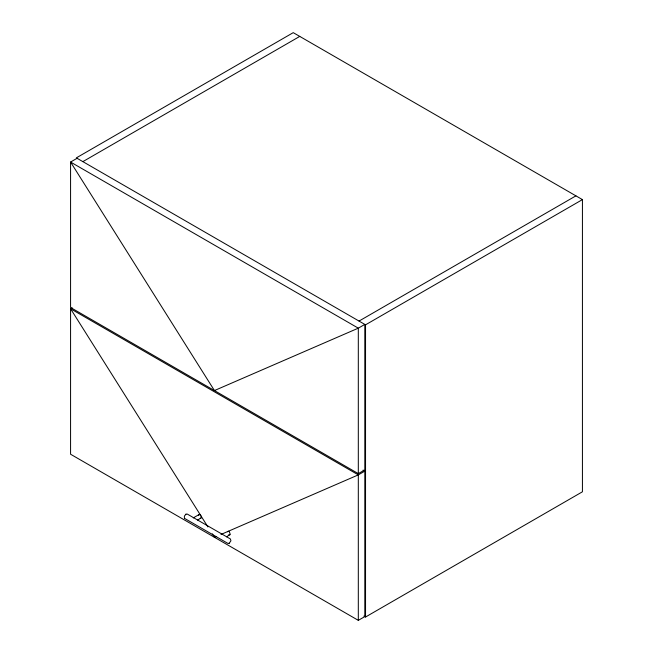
<?xml version="1.0" encoding="UTF-8"?>
<svg xmlns="http://www.w3.org/2000/svg" width="653" height="653" viewBox="0 0 653 653"><rect width="100%" height="100%" fill="white"/><g stroke="black" fill="none" stroke-linecap="round" stroke-linejoin="round"><path stroke-width="0.98" d="M227.522 531.762L228.256 531.207L229.358 531.762L230.264 534.415L226.526 536.807M197.606 520.106L201.344 517.715L201.271 516.401L200.071 514.768L199.018 514.572L198.536 515.584M185.934 514.189L184.399 516.09L184.424 518.213M229.211 543.272L230.925 540.774L230.419 538.97L187.28 514.066L185.942 514.18M77.078 158.287L70.573 162.042L70.573 307.506L358.309 473.629L364.815 469.874L364.815 324.41L358.309 328.165L214.437 390.567L70.573 162.042L358.309 328.165L358.309 473.629M82.866 161.626L299.751 36.405M72.197 307.824L70.573 308.763L70.573 454.227L358.309 620.35L364.815 616.595L364.815 471.131L363.052 470.111M359.036 321.072L575.922 195.851M582.427 199.606L293.246 32.65L76.352 157.871L365.541 324.827L582.427 199.606L582.427 491.791L365.541 617.012L363.917 616.073M193.247 517.911L199.018 514.572M364.815 471.131L358.309 474.886L220.983 534.448M216.306 536.48L214.437 537.288L212.266 533.836M229.203 543.28L227.881 543.402L184.726 518.49M200.928 518.196L200.259 518.188M229.848 534.889L228.795 534.693M207.923 526.938L70.573 308.763L358.309 474.886L358.309 620.35M365.541 324.827L365.541 617.012"/></g></svg>
